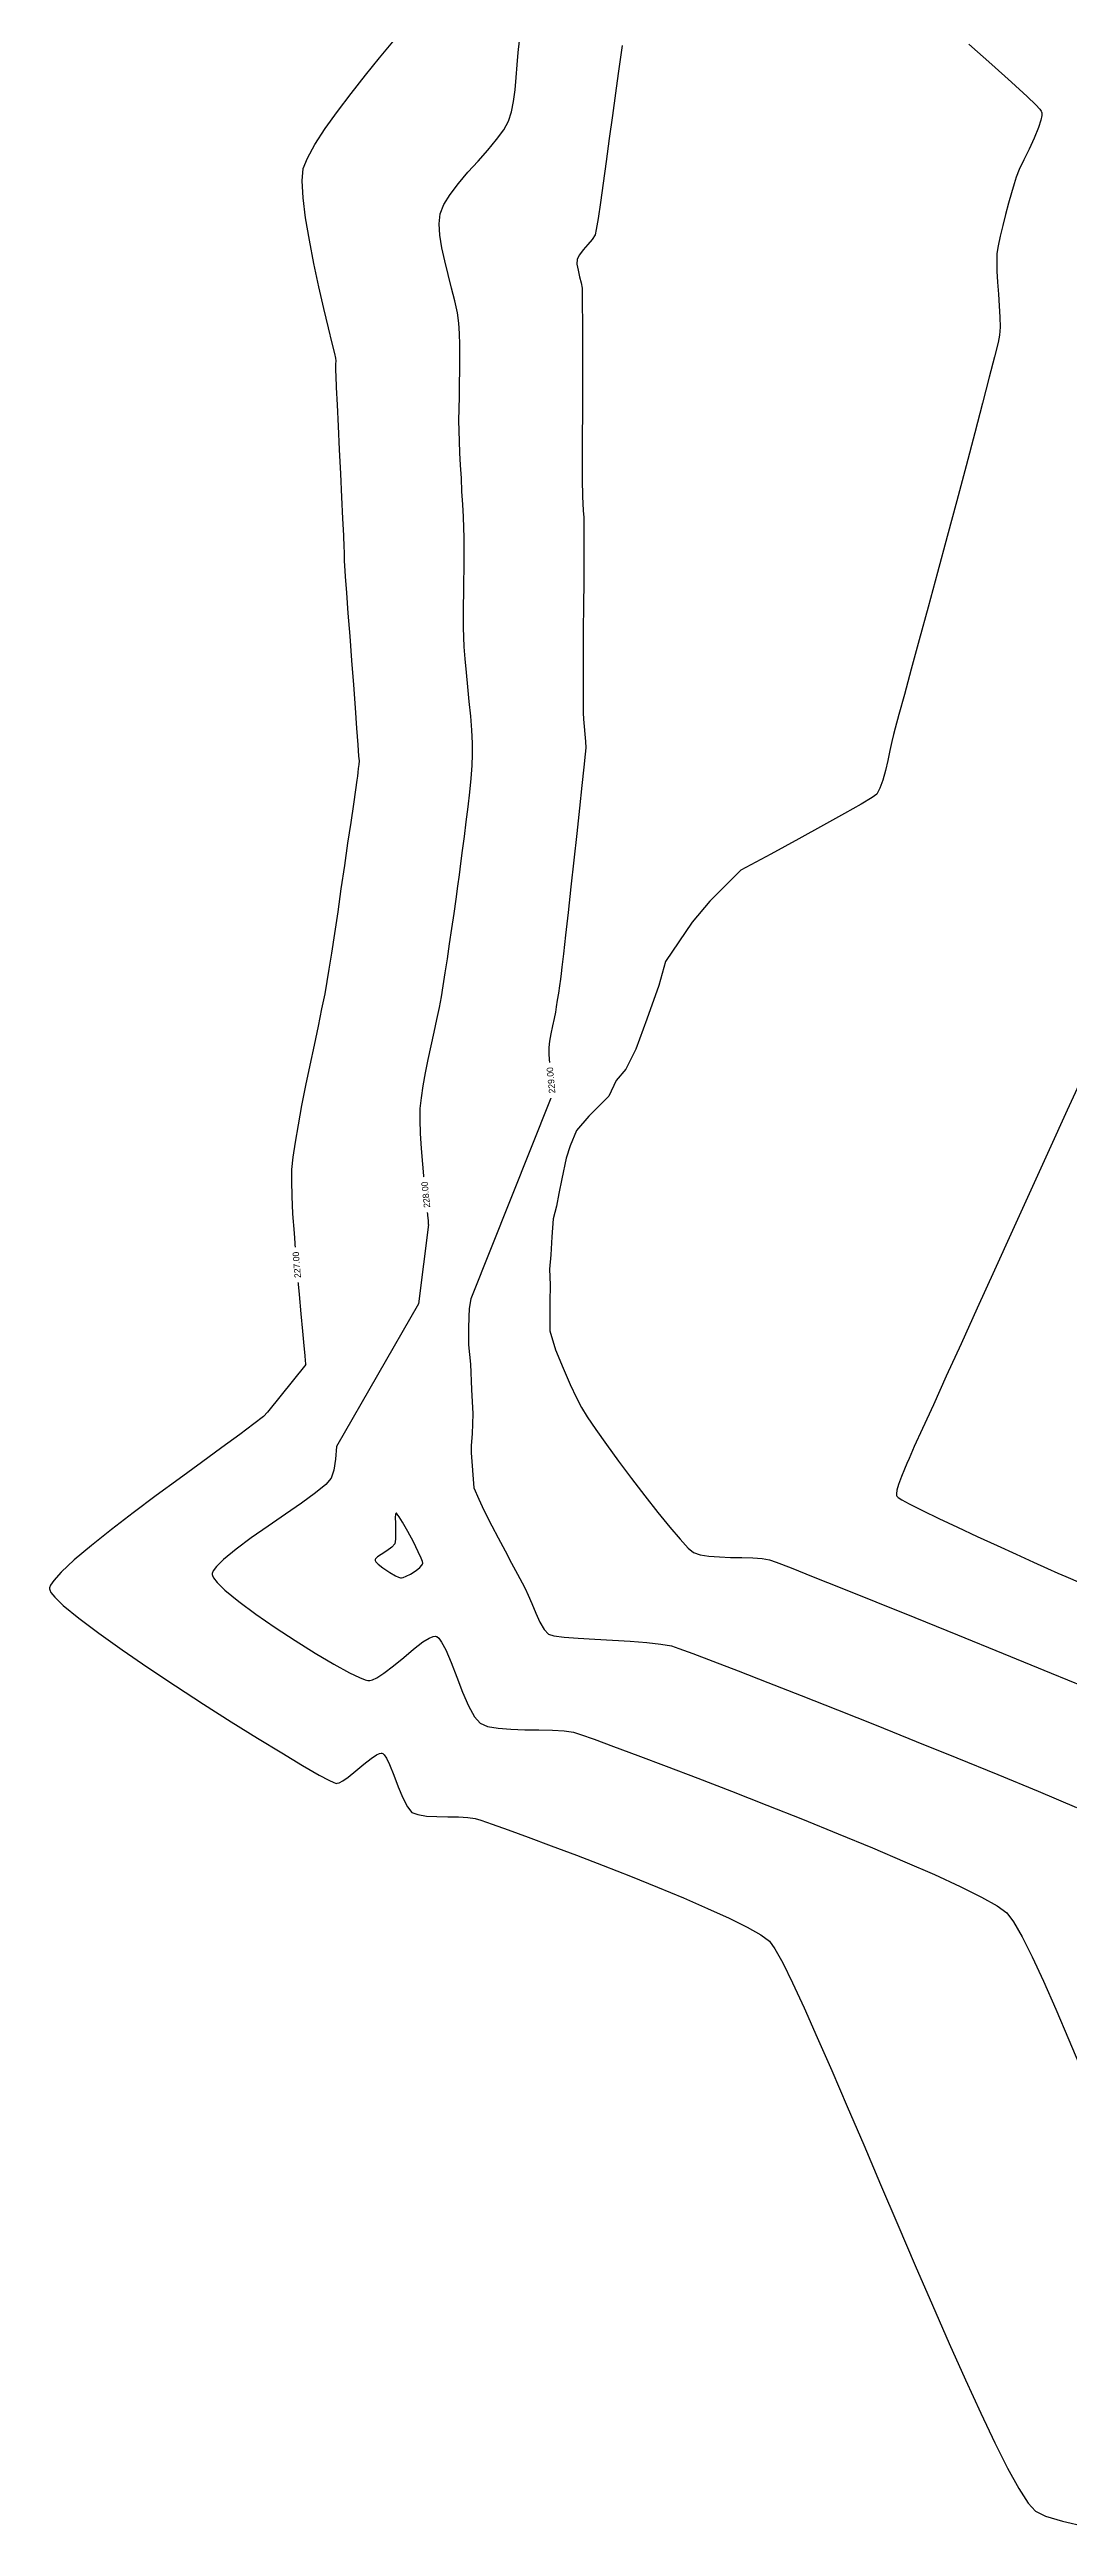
# Model space of a CAD drawing. Header units: metres. Extents: x 708931 to 723899, y 5405153 to 5413472.
# Drawn here: x 709140.8 to 709221.6, y 5411437.2 to 5411633.4 of the extents above; entities that cross this region are included whole.
import ezdxf

# ---------------------------------------------------------------- set-up
doc = ezdxf.new("R2010")
doc.units = ezdxf.units.M
doc.header["$LTSCALE"] = 12.7
doc.header["$MEASUREMENT"] = 0
doc.layers.add('CONT-MJR1', color=252, linetype='Continuous')
doc.layers.add('CONT-MNR1', color=251, linetype='Continuous')

msp = doc.modelspace()

# ---------------------------------------------------------------- linework, layer by layer
at = {"layer": 'CONT-MJR1', "elevation": 230, "flags": 128}
for points in [[(709213.66, 5411633.77), (709215.49, 5411632.17), (709217.06, 5411630.77), (709218.29, 5411629.64), (709218.98, 5411628.97), (709219.3, 5411628.62), (709219.41, 5411628.48), (709219.43, 5411628.43), (709219.44, 5411628.34), (709219.44, 5411628.13), (709219.38, 5411627.76), (709219.19, 5411627.17), (709218.85, 5411626.34), (709218.44, 5411625.47), (709218.02, 5411624.62), (709217.66, 5411623.86), (709217.41, 5411623.25), (709217.25, 5411622.71), (709217.04, 5411622.01), (709216.81, 5411621.18), (709216.57, 5411620.3), (709216.35, 5411619.41), (709216.15, 5411618.56), (709215.99, 5411617.8), (709215.9, 5411617.2), (709215.88, 5411616.59), (709215.9, 5411615.81), (709215.94, 5411614.93), (709216.01, 5411613.99), (709216.07, 5411613.05), (709216.12, 5411612.15), (709216.14, 5411611.37), (709216.1, 5411610.74), (709215.99, 5411610.16), (709215.71, 5411609.02), (709215.29, 5411607.39), (709214.76, 5411605.35), (709214.14, 5411602.99), (709213.45, 5411600.38), (709212.71, 5411597.62), (709211.94, 5411594.78), (709211.18, 5411591.94), (709210.44, 5411589.19), (709209.74, 5411586.61), (709209.1, 5411584.28), (709208.56, 5411582.28), (709208.13, 5411580.69), (709207.83, 5411579.6), (709207.69, 5411579.09), (709207.56, 5411578.54), (709207.41, 5411577.84), (709207.25, 5411577.05), (709207.07, 5411576.24), (709206.86, 5411575.48), (709206.63, 5411574.84), (709206.38, 5411574.38), (709206, 5411574.1), (709205.13, 5411573.58), (709203.82, 5411572.84), (709202.16, 5411571.91), (709200.19, 5411570.83), (709197.99, 5411569.63), (709195.62, 5411568.34), (709193.15, 5411565.91), (709191.75, 5411564.24), (709189.63, 5411561.11), (709189.1, 5411559.21), (709188.17, 5411556.55), (709187.3, 5411554.17), (709186.49, 5411552.6), (709185.73, 5411551.69), (709185.15, 5411550.46), (709183.57, 5411548.87), (709182.58, 5411547.72), (709182.1, 5411546.51), (709181.76, 5411545.55), (709181.42, 5411543.9), (709181.2, 5411542.75), (709181.01, 5411541.74), (709180.75, 5411540.73), (709180.64, 5411539.32), (709180.56, 5411537.88), (709180.46, 5411536.76), (709180.5, 5411535.51), (709180.48, 5411534.14), (709180.48, 5411531.87)], [(709180.48, 5411531.87), (709180.94, 5411530.35), (709181.54, 5411528.9), (709182.1, 5411527.62), (709182.59, 5411526.56), (709182.98, 5411525.8), (709183.44, 5411525.06), (709184.12, 5411524.06), (709184.96, 5411522.87), (709185.92, 5411521.54), (709186.95, 5411520.16), (709188, 5411518.79), (709189.03, 5411517.48), (709189.98, 5411516.31), (709190.8, 5411515.35), (709191.44, 5411514.66), (709191.87, 5411514.31), (709192.38, 5411514.13), (709193.08, 5411514.01), (709193.91, 5411513.95), (709194.8, 5411513.92), (709195.7, 5411513.9), (709196.56, 5411513.87), (709197.31, 5411513.82), (709197.89, 5411513.73), (709198.42, 5411513.54), (709199.59, 5411513.09), (709201.35, 5411512.39), (709203.61, 5411511.49), (709206.31, 5411510.4), (709209.39, 5411509.16), (709212.77, 5411507.79), (709216.39, 5411506.31), (709220.18, 5411504.76), (709224.08, 5411503.16)]]:
    msp.add_lwpolyline(points, dxfattribs=at)
at = {"layer": 'CONT-MNR1', "flags": 128}
for points, elevation in [([(709161.16, 5411529.19), (709161.15, 5411529.28), (709161.13, 5411529.49), (709161.09, 5411529.92), (709161.02, 5411530.67), (709160.91, 5411531.83), (709160.78, 5411533.21), (709160.64, 5411534.73), (709160.5, 5411536.34), (709160.36, 5411537.99), (709160.24, 5411539.61), (709160.13, 5411541.14), (709160.06, 5411542.53), (709160.03, 5411543.71), (709160.05, 5411544.63), (709160.15, 5411545.61), (709160.32, 5411546.81), (709160.56, 5411548.19), (709160.84, 5411549.7), (709161.16, 5411551.29), (709161.49, 5411552.9), (709161.83, 5411554.48), (709162.15, 5411555.99), (709162.43, 5411557.37), (709162.67, 5411558.57), (709162.85, 5411559.54), (709163.01, 5411560.5), (709163.21, 5411561.79), (709163.44, 5411563.34), (709163.7, 5411565.06), (709163.96, 5411566.87), (709164.23, 5411568.71), (709164.49, 5411570.49), (709164.73, 5411572.14), (709164.94, 5411573.57), (709165.1, 5411574.71), (709165.21, 5411575.49), (709165.26, 5411575.81), (709165.29, 5411576.09), (709165.33, 5411576.41), (709165.37, 5411576.73), (709165.39, 5411577.01), (709165.36, 5411577.38), (709165.3, 5411578.28), (709165.2, 5411579.59), (709165.08, 5411581.21), (709164.95, 5411583.04), (709164.8, 5411584.97), (709164.65, 5411586.89), (709164.51, 5411588.71), (709164.39, 5411590.32), (709164.29, 5411591.61), (709164.23, 5411592.49), (709164.2, 5411592.83), (709164.2, 5411593.06), (709164.21, 5411593.33), (709164.21, 5411593.56), (709164.19, 5411593.93), (709164.15, 5411594.86), (709164.08, 5411596.22), (709164, 5411597.89), (709163.91, 5411599.75), (709163.82, 5411601.67), (709163.73, 5411603.53), (709163.65, 5411605.21), (709163.59, 5411606.58), (709163.55, 5411607.52), (709163.53, 5411607.91), (709163.53, 5411608.14), (709163.53, 5411608.42), (709163.54, 5411608.69), (709163.53, 5411608.92), (709163.45, 5411609.27), (709163.24, 5411610.1), (709162.94, 5411611.32), (709162.58, 5411612.84), (709162.18, 5411614.57), (709161.79, 5411616.4), (709161.43, 5411618.25), (709161.13, 5411620.02), (709160.93, 5411621.62), (709160.86, 5411622.95), (709160.95, 5411623.93), (709161.27, 5411624.76), (709161.87, 5411625.84), (709162.69, 5411627.09), (709163.67, 5411628.45), (709164.75, 5411629.88), (709165.87, 5411631.32), (709166.99, 5411632.69), (709168.03, 5411633.96)], 227), ([(709170.88, 5411540.29), (709170.87, 5411540.38), (709170.86, 5411540.59), (709170.82, 5411540.99), (709170.75, 5411541.66), (709170.64, 5411542.68), (709170.53, 5411543.83), (709170.41, 5411545.06), (709170.32, 5411546.3), (709170.24, 5411547.49), (709170.21, 5411548.57), (709170.22, 5411549.47), (709170.3, 5411550.32), (709170.44, 5411551.27), (709170.63, 5411552.3), (709170.84, 5411553.36), (709171.08, 5411554.44), (709171.31, 5411555.51), (709171.53, 5411556.53), (709171.73, 5411557.48), (709171.89, 5411558.33), (709172.03, 5411559.2), (709172.19, 5411560.22), (709172.37, 5411561.34), (709172.54, 5411562.52), (709172.72, 5411563.73), (709172.89, 5411564.92), (709173.06, 5411566.06), (709173.2, 5411567.09), (709173.32, 5411567.99), (709173.43, 5411568.89), (709173.57, 5411569.91), (709173.72, 5411571.02), (709173.86, 5411572.18), (709174.01, 5411573.36), (709174.13, 5411574.52), (709174.24, 5411575.62), (709174.32, 5411576.64), (709174.35, 5411577.52), (709174.34, 5411578.42), (709174.29, 5411579.44), (709174.21, 5411580.55), (709174.1, 5411581.71), (709173.99, 5411582.88), (709173.88, 5411584.02), (709173.78, 5411585.08), (709173.7, 5411586.03), (709173.66, 5411586.82), (709173.64, 5411587.57), (709173.64, 5411588.42), (709173.64, 5411589.33), (709173.66, 5411590.28), (709173.67, 5411591.24), (709173.69, 5411592.19), (709173.7, 5411593.1), (709173.7, 5411593.94), (709173.69, 5411594.7), (709173.67, 5411595.46), (709173.63, 5411596.35), (709173.58, 5411597.32), (709173.52, 5411598.35), (709173.47, 5411599.39), (709173.41, 5411600.43), (709173.36, 5411601.42), (709173.32, 5411602.34), (709173.29, 5411603.16), (709173.28, 5411603.97), (709173.29, 5411604.89), (709173.31, 5411605.87), (709173.33, 5411606.9), (709173.35, 5411607.94), (709173.36, 5411608.97), (709173.35, 5411609.96), (709173.33, 5411610.87), (709173.28, 5411611.68), (709173.16, 5411612.51), (709172.96, 5411613.44), (709172.7, 5411614.46), (709172.42, 5411615.53), (709172.15, 5411616.61), (709171.92, 5411617.66), (709171.76, 5411618.66), (709171.71, 5411619.56), (709171.79, 5411620.33), (709172.08, 5411621.07), (709172.58, 5411621.88), (709173.24, 5411622.74), (709173.99, 5411623.63), (709174.79, 5411624.52), (709175.56, 5411625.39), (709176.26, 5411626.23), (709176.83, 5411627), (709177.2, 5411627.69), (709177.43, 5411628.41), (709177.6, 5411629.24), (709177.73, 5411630.16), (709177.82, 5411631.13), (709177.9, 5411632.13), (709177.98, 5411633.11), (709178.07, 5411634.05)], 228), ([(709186.21, 5411633.68), (709186.07, 5411632.75), (709185.88, 5411631.45), (709185.67, 5411629.89), (709185.43, 5411628.14), (709185.18, 5411626.31), (709184.94, 5411624.49), (709184.7, 5411622.76), (709184.49, 5411621.23), (709184.3, 5411619.97), (709184.16, 5411619.1), (709184.07, 5411618.69), (709183.84, 5411618.32), (709183.5, 5411617.91), (709183.13, 5411617.5), (709182.82, 5411617.1), (709182.64, 5411616.74), (709182.62, 5411616.35), (709182.71, 5411615.87), (709182.83, 5411615.36), (709182.96, 5411614.87), (709183.03, 5411614.45), (709183.04, 5411614.02), (709183.05, 5411613.1), (709183.06, 5411611.78), (709183.06, 5411610.17), (709183.06, 5411608.36), (709183.06, 5411606.46), (709183.06, 5411604.55), (709183.05, 5411602.74), (709183.05, 5411601.12), (709183.05, 5411599.79), (709183.05, 5411598.86), (709183.06, 5411598.41), (709183.07, 5411597.94), (709183.1, 5411597.4), (709183.13, 5411596.84), (709183.16, 5411596.3), (709183.18, 5411595.83), (709183.18, 5411595.34), (709183.17, 5411594.33), (709183.17, 5411592.91), (709183.16, 5411591.2), (709183.15, 5411589.31), (709183.13, 5411587.37), (709183.12, 5411585.48), (709183.11, 5411583.76), (709183.11, 5411582.33), (709183.11, 5411581.31), (709183.11, 5411580.81), (709183.14, 5411580.31), (709183.2, 5411579.73), (709183.26, 5411579.12), (709183.3, 5411578.54), (709183.32, 5411578.04), (709183.28, 5411577.55), (709183.18, 5411576.52), (709183.02, 5411575.06), (709182.83, 5411573.27), (709182.61, 5411571.26), (709182.38, 5411569.14), (709182.15, 5411567.02), (709181.92, 5411565.01), (709181.72, 5411563.21), (709181.56, 5411561.73), (709181.44, 5411560.68), (709181.38, 5411560.17), (709181.32, 5411559.72), (709181.24, 5411559.18), (709181.16, 5411558.62), (709181.07, 5411558.06), (709180.99, 5411557.54), (709180.92, 5411557.11), (709180.83, 5411556.6), (709180.7, 5411556.01), (709180.56, 5411555.4), (709180.46, 5411554.81), (709180.4, 5411554.3), (709180.4, 5411553.75), (709180.44, 5411553.07), (709180.51, 5411552.37), (709180.57, 5411551.77), (709180.61, 5411551.39)], 229), ([(709222.85, 5411552.38), (709221.47, 5411549.35), (709220.04, 5411546.2), (709218.58, 5411543), (709217.12, 5411539.8), (709215.7, 5411536.66), (709214.33, 5411533.65), (709213.05, 5411530.84), (709211.88, 5411528.27), (709210.86, 5411526.01), (709210.01, 5411524.13), (709209.35, 5411522.69), (709208.93, 5411521.74), (709208.76, 5411521.36), (709208.58, 5411520.91), (709208.33, 5411520.32), (709208.1, 5411519.7), (709207.97, 5411519.24), (709207.93, 5411518.96), (709207.94, 5411518.82), (709207.96, 5411518.77), (709207.98, 5411518.74), (709208.08, 5411518.66), (709208.36, 5411518.49), (709208.95, 5411518.17), (709210, 5411517.64), (709211.29, 5411517.01), (709212.77, 5411516.31), (709214.34, 5411515.58), (709215.91, 5411514.86), (709217.42, 5411514.17), (709218.78, 5411513.55), (709219.9, 5411513.04), (709220.71, 5411512.68), (709221.34, 5411512.41), (709222.52, 5411511.91)], 231), ([(709180.56, 5411550.29), (709174.22, 5411534.39), (709174.1, 5411533.62), (709174.06, 5411532.96), (709174.03, 5411532.06), (709174.03, 5411530.76), (709174.2, 5411529.22), (709174.28, 5411527.21), (709174.38, 5411525.29), (709174.33, 5411523.71), (709174.24, 5411522.78), (709174.24, 5411522.2), (709174.24, 5411522.2), (709174.24, 5411522.2), (709174.47, 5411519.42), (709174.85, 5411518.53), (709175.11, 5411517.96), (709175.44, 5411517.28), (709175.88, 5411516.43), (709176.39, 5411515.46), (709176.93, 5411514.45), (709177.45, 5411513.47), (709177.92, 5411512.59), (709178.3, 5411511.9), (709178.53, 5411511.45), (709178.77, 5411510.93), (709179.05, 5411510.26), (709179.36, 5411509.51), (709179.69, 5411508.79), (709180.03, 5411508.2), (709180.36, 5411507.84), (709180.8, 5411507.71), (709181.62, 5411507.6), (709182.73, 5411507.51), (709184.04, 5411507.43), (709185.44, 5411507.35), (709186.84, 5411507.27), (709188.15, 5411507.17), (709189.28, 5411507.05), (709190.12, 5411506.9), (709190.7, 5411506.71), (709191.81, 5411506.3), (709193.4, 5411505.71), (709195.39, 5411504.94), (709197.74, 5411504.02), (709200.39, 5411502.98), (709203.27, 5411501.84), (709206.32, 5411500.62), (709209.5, 5411499.34), (709212.73, 5411498.03), (709215.97, 5411496.71), (709219.15, 5411495.39), (709222.21, 5411494.11)], 229), ([(709170.88, 5411540.29), (709170.07, 5411533.99), (709163.58, 5411522.71), (709163.51, 5411521.7), (709163.37, 5411520.84), (709163.16, 5411520.2), (709162.73, 5411519.7), (709161.92, 5411519.02), (709160.82, 5411518.22), (709159.54, 5411517.33), (709158.17, 5411516.39), (709156.83, 5411515.46), (709155.62, 5411514.57), (709154.63, 5411513.76), (709154.07, 5411513.2), (709153.82, 5411512.85), (709153.74, 5411512.65), (709153.74, 5411512.56), (709153.75, 5411512.48), (709153.84, 5411512.29), (709154.13, 5411511.92), (709154.74, 5411511.32), (709155.83, 5411510.43), (709157.19, 5411509.43), (709158.71, 5411508.37), (709160.31, 5411507.33), (709161.89, 5411506.34), (709163.36, 5411505.47), (709164.62, 5411504.78), (709165.41, 5411504.4), (709165.84, 5411504.22), (709166.05, 5411504.17), (709166.12, 5411504.16), (709166.21, 5411504.17), (709166.42, 5411504.22), (709166.78, 5411504.38), (709167.33, 5411504.74), (709168.09, 5411505.33), (709168.9, 5411506), (709169.69, 5411506.66), (709170.42, 5411507.22), (709170.92, 5411507.53), (709171.23, 5411507.65), (709171.4, 5411507.68), (709171.47, 5411507.66), (709171.54, 5411507.64), (709171.68, 5411507.52), (709171.91, 5411507.21), (709172.23, 5411506.6), (709172.66, 5411505.59), (709173.11, 5411504.44), (709173.57, 5411503.25), (709174.04, 5411502.17), (709174.5, 5411501.3), (709174.96, 5411500.78), (709175.55, 5411500.53), (709176.39, 5411500.38), (709177.4, 5411500.3), (709178.5, 5411500.27), (709179.62, 5411500.26), (709180.69, 5411500.23), (709181.62, 5411500.18), (709182.34, 5411500.07), (709182.9, 5411499.89), (709183.99, 5411499.51), (709185.53, 5411498.95), (709187.46, 5411498.23), (709189.7, 5411497.39), (709192.2, 5411496.43), (709194.87, 5411495.4), (709197.66, 5411494.3), (709200.5, 5411493.17), (709203.32, 5411492.03), (709206.04, 5411490.9), (709208.61, 5411489.81), (709210.94, 5411488.79), (709212.99, 5411487.84), (709214.67, 5411487.01), (709215.92, 5411486.31), (709216.67, 5411485.76), (709217.21, 5411485.05), (709217.9, 5411483.87), (709218.69, 5411482.28), (709219.58, 5411480.35), (709220.55, 5411478.14), (709221.59, 5411475.71), (709222.66, 5411473.13)], 228), ([(709161.16, 5411529.19), (709158.12, 5411525.42), (709157.79, 5411525.09), (709157.03, 5411524.49), (709155.91, 5411523.64), (709154.5, 5411522.61), (709152.88, 5411521.44), (709151.12, 5411520.15), (709149.3, 5411518.81), (709147.48, 5411517.46), (709145.75, 5411516.13), (709144.17, 5411514.87), (709142.81, 5411513.73), (709141.76, 5411512.74), (709141.18, 5411512.1), (709140.93, 5411511.71), (709140.85, 5411511.51), (709140.85, 5411511.42), (709140.86, 5411511.34), (709140.96, 5411511.14), (709141.26, 5411510.76), (709141.94, 5411510.11), (709143.16, 5411509.1), (709144.74, 5411507.91), (709146.59, 5411506.6), (709148.64, 5411505.19), (709150.82, 5411503.75), (709153.04, 5411502.3), (709155.24, 5411500.9), (709157.33, 5411499.6), (709159.24, 5411498.43), (709160.89, 5411497.44), (709162.21, 5411496.68), (709162.98, 5411496.27), (709163.36, 5411496.08), (709163.51, 5411496.03), (709163.55, 5411496.02), (709163.62, 5411496.03), (709163.79, 5411496.07), (709164.07, 5411496.22), (709164.51, 5411496.52), (709165.12, 5411497.01), (709165.75, 5411497.53), (709166.33, 5411498), (709166.74, 5411498.27), (709166.99, 5411498.38), (709167.13, 5411498.41), (709167.18, 5411498.4), (709167.24, 5411498.38), (709167.35, 5411498.28), (709167.53, 5411498.02), (709167.78, 5411497.5), (709168.12, 5411496.66), (709168.47, 5411495.74), (709168.84, 5411494.86), (709169.2, 5411494.15), (709169.55, 5411493.72), (709170.03, 5411493.54), (709170.71, 5411493.43), (709171.53, 5411493.39), (709172.4, 5411493.37), (709173.24, 5411493.36), (709173.99, 5411493.32), (709174.56, 5411493.24), (709175.02, 5411493.1), (709175.92, 5411492.79), (709177.18, 5411492.34), (709178.76, 5411491.76), (709180.58, 5411491.08), (709182.58, 5411490.33), (709184.7, 5411489.52), (709186.86, 5411488.67), (709189, 5411487.8), (709191.07, 5411486.95), (709192.98, 5411486.12), (709194.69, 5411485.34), (709196.11, 5411484.63), (709197.2, 5411484.02), (709197.87, 5411483.52), (709198.31, 5411482.92), (709198.93, 5411481.8), (709199.7, 5411480.22), (709200.62, 5411478.23), (709201.66, 5411475.9), (709202.81, 5411473.27), (709204.04, 5411470.42), (709205.34, 5411467.39), (709206.68, 5411464.25), (709208.05, 5411461.04), (709209.42, 5411457.84), (709210.78, 5411454.68), (709212.12, 5411451.65), (709213.4, 5411448.78), (709214.61, 5411446.14), (709215.73, 5411443.78), (709216.74, 5411441.77), (709217.63, 5411440.16), (709218.36, 5411439.01), (709218.94, 5411438.37), (709219.74, 5411437.98), (709221.09, 5411437.57), (709222.92, 5411437.16)], 227)]:
    msp.add_lwpolyline(points, dxfattribs=dict(at, elevation=elevation))
at = {"layer": 'CONT-MNR1', "elevation": 229, "flags": 128}
msp.add_lwpolyline([(709168.69, 5411512.3), (709168.74, 5411512.31), (709168.86, 5411512.33), (709169.09, 5411512.42), (709169.44, 5411512.6), (709169.88, 5411512.89), (709170.18, 5411513.13), (709170.33, 5411513.29), (709170.39, 5411513.39), (709170.41, 5411513.43), (709170.41, 5411513.46), (709170.39, 5411513.58), (709170.29, 5411513.86), (709170.06, 5411514.37), (709169.68, 5411515.15), (709169.24, 5411515.96), (709168.82, 5411516.7), (709168.54, 5411517.14), (709168.39, 5411517.34), (709168.33, 5411517.41), (709168.3, 5411517.41), (709168.28, 5411517.4), (709168.25, 5411517.32), (709168.23, 5411517.09), (709168.24, 5411516.64), (709168.26, 5411515.98), (709168.26, 5411515.37), (709168.2, 5411514.98), (709167.96, 5411514.73), (709167.56, 5411514.45), (709167.12, 5411514.16), (709166.83, 5411513.95), (709166.68, 5411513.81), (709166.63, 5411513.74), (709166.63, 5411513.7), (709166.64, 5411513.67), (709166.7, 5411513.57), (709166.88, 5411513.39), (709167.25, 5411513.1), (709167.8, 5411512.72), (709168.24, 5411512.47), (709168.5, 5411512.35), (709168.64, 5411512.31)], close=True, dxfattribs=at)

# ---------------------------------------------------------------- next in the draw order: texts
at = {"layer": 'CONT-MNR1', "char_height": 0.508, "width": 2.541, "attachment_point": 5, "bg_fill": 3, "box_fill_scale": 1.25, "bg_fill_color": 256, "bg_fill_true_color": 13158600, "bg_fill_transparency": 0}
for s, insert, rotation in [('229.00', (709180.57, 5411551.71, 229), 95.4936), ('228.00', (709170.65, 5411542.65, 228), 95.9276), ('227.00', (709160.43, 5411537.09, 227), 94.7871)]:
    msp.add_mtext(s, dxfattribs=dict(at, insert=insert, rotation=rotation))

doc.saveas('drawing.dxf')
